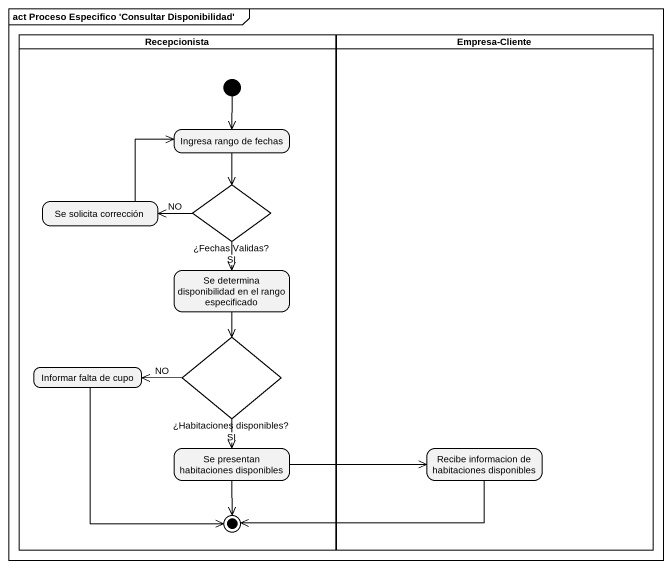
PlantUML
@startuml
mainframe act Proceso Especifico 'Consultar Disponibilidad'
hide empty description
state Recepcionista <<partition>> {
  state "Ingresa rango de fechas" as Ingresa_rango_de_fechas
  state "Se solicita corrección" as Se_solicita_corrección
  state "¿Fechas Validas?" as Fechas_Validas <<choice>>
  state "Se determina disponibilidad en el rango especificado" as Se_determina_disponibilidad
  state "¿Habitaciones disponibles?" as Habitaciones_disponibles <<choice>>
  state "Informar falta de cupo" as Informar_falta_de_cupo
  state "Se presentan habitaciones disponibles" as Se_presentan_habitaciones
  state final1 <<end>>
  [*] --> Ingresa_rango_de_fechas
}
state "Empresa-Cliente" as Empresa_Cliente <<partition>> {
  state "Recibe informacion de habitaciones disponibles" as Recibe_informacion_de
}
Ingresa_rango_de_fechas --> Fechas_Validas
Se_solicita_corrección -right-> Ingresa_rango_de_fechas
Fechas_Validas -left-> Se_solicita_corrección : NO
Fechas_Validas --> Se_determina_disponibilidad : SI
Se_determina_disponibilidad --> Habitaciones_disponibles
Habitaciones_disponibles -left-> Informar_falta_de_cupo : NO
Habitaciones_disponibles --> Se_presentan_habitaciones : SI
Informar_falta_de_cupo --> final1
Se_presentan_habitaciones -right-> Recibe_informacion_de
Se_presentan_habitaciones --> final1
Recibe_informacion_de -left-> final1
@enduml
